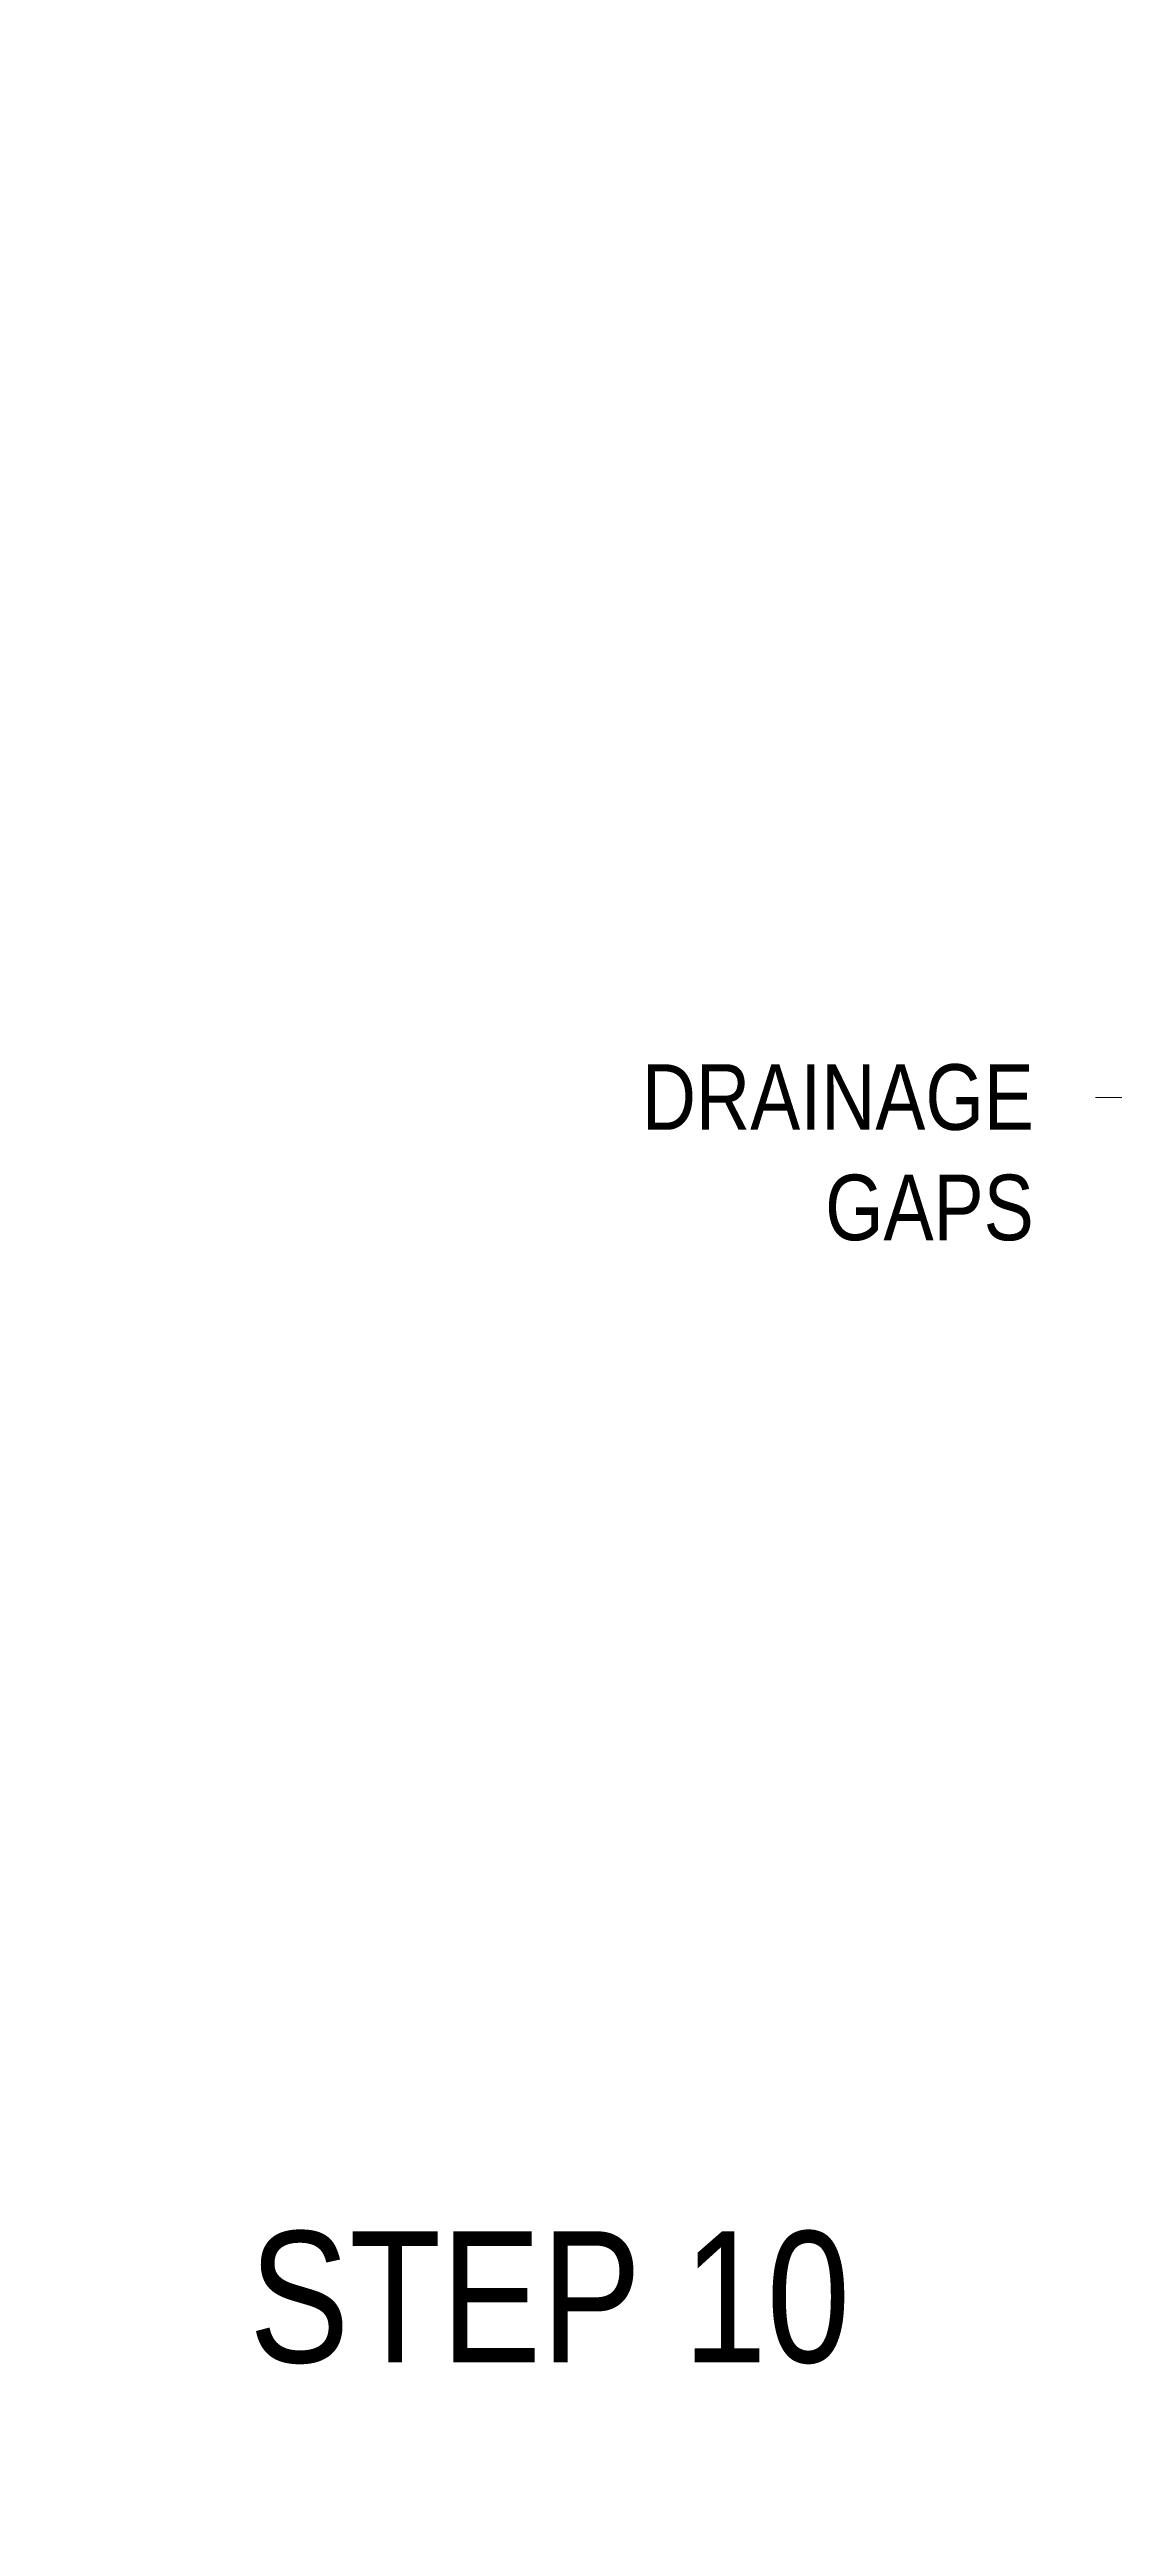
# Model space of a CAD drawing. Extents: x -1337 to 5791, y -3809 to 1769.
# Drawn here: x 205.5 to 388.2, y -3066.5 to -2641.4 of the extents above; entities that cross this region are included whole.
import ezdxf

# ---------------------------------------------------------------- set-up
doc = ezdxf.new("R2010")
doc.units = 0
doc.header["$MEASUREMENT"] = 0
doc.layers.add('.ATI-TEXT', color=7, linetype='Continuous', lineweight=0)
doc.layers.add('G-ANNO-TTLB', color=7, linetype='Continuous', lineweight=0)

# ---------------------------------------------------------------- blocks, each defined once
blk = doc.blocks.new('Block_56')
at = {"layer": '.ATI-TEXT', "char_height": 0.2, "attachment_point": 7}
for s, insert in [('\\C18;\\c0;\\FArial Narrow|b0|i0|c1;\\H11.249999;\\W1.000000;DRAINAGE', (307.12, -2826.93)), ('\\C18;\\c0;\\FArial Narrow|b0|i0|c1;\\H11.249999;\\W1.000000;GAPS', (338.58, -2845.88))]:
    blk.add_mtext(s, dxfattribs=dict(at, insert=insert))
blk = doc.blocks.new('Block_55')
at = {"layer": '.ATI-TEXT', "true_color": 0x000000, "transparency": 33554687}
h = blk.add_hatch(color=18, dxfattribs=at)
h.dxf.hatch_style = 2
h.paths.add_polyline_path([(545.82, -2800.98), (557.23, -2801.25), (546.35, -2804.69)])
at = {"layer": '.ATI-TEXT', "color": 18, "lineweight": 0, "true_color": 0x000000}
for p, q in [((546.09, -2802.84), (417.18, -2821.2)), ((417.18, -2821.2), (384.98, -2821.2))]:
    blk.add_line(p, q, dxfattribs=at)
at = {"layer": '.ATI-TEXT'}
blk.add_lwpolyline([(545.82, -2800.98), (557.23, -2801.25), (546.35, -2804.69), (546.35, -2804.69)], close=True, dxfattribs=at)
blk.add_blockref('Block_56', (0, 0), dxfattribs=at)

msp = doc.modelspace()

# ---------------------------------------------------------------- hatches: boundary and pattern name
at = {"layer": 'G-ANNO-TTLB', "true_color": 0xff00ff, "transparency": 33554687}
h = msp.add_hatch(color=6, dxfattribs=at)
edge = h.paths.add_edge_path()
edge.add_spline(control_points=[(1773.02, -3692.6), (1773.02, -3692.6), (-1156.5, -3692.6), (-1156.5, -3692.6), (-1156.5, -3692.6), (-1156.5, -1235.6), (-1156.5, -1235.6), (-1156.5, -1235.6), (1773.02, -1235.6), (1773.02, -1235.6), (1773.02, -1235.6), (1773.02, -3692.6), (1773.02, -3692.6)], knot_values=[0, 0, 0, 0, 1, 1, 1, 2, 2, 2, 3, 3, 3, 4, 4, 4, 4], degree=3, periodic=0)
edge = h.paths.add_edge_path()
edge.add_spline(control_points=[(-1147.5, -1244.6), (-1147.5, -1244.6), (-1147.5, -3683.6), (-1147.5, -3683.6), (-1147.5, -3683.6), (1764.02, -3683.6), (1764.02, -3683.6), (1764.02, -3683.6), (1764.02, -1244.6), (1764.02, -1244.6), (1764.02, -1244.6), (-1147.5, -1244.6), (-1147.5, -1244.6)], knot_values=[0, 0, 0, 0, 1, 1, 1, 2, 2, 2, 3, 3, 3, 4, 4, 4, 4], degree=3, periodic=0)
edge.add_line((-1147.5, -1244.6), (-1147.5, -1244.6))

# ---------------------------------------------------------------- linework, layer by layer
at = {"layer": 'G-ANNO-TTLB'}
for points in [[(1773.02, -3692.6), (1773.02, -3692.6), (-1156.5, -3692.6), (-1156.5, -3692.6), (-1156.5, -3692.6), (-1156.5, -1235.6), (-1156.5, -1235.6), (-1156.5, -1235.6), (1773.02, -1235.6), (1773.02, -1235.6), (1773.02, -1235.6), (1773.02, -3692.6), (1773.02, -3692.6)], [(-1147.5, -1244.6), (-1147.5, -1244.6), (-1147.5, -3683.6), (-1147.5, -3683.6), (-1147.5, -3683.6), (1764.02, -3683.6), (1764.02, -3683.6), (1764.02, -3683.6), (1764.02, -1244.6), (1764.02, -1244.6), (1764.02, -1244.6), (-1147.5, -1244.6), (-1147.5, -1244.6)]]:
    msp.add_open_spline(points, degree=3, knots=[0, 0, 0, 0, 1, 1, 1, 2, 2, 2, 3, 3, 3, 4, 4, 4, 4], dxfattribs=at)

# ---------------------------------------------------------------- block references
at = {"layer": '.ATI-TEXT'}
msp.add_blockref('Block_55', (0, 0), dxfattribs=at)

# ---------------------------------------------------------------- texts
at = {"layer": '.ATI-TEXT', "insert": (239.74, -3038.63), "char_height": 0.2, "attachment_point": 7}
msp.add_mtext('\\C18;\\c0;\\FArial Narrow|b0|i0|c1;\\H22.499999;\\W1.000000;STEP 10', dxfattribs=at)

doc.saveas('drawing.dxf')
